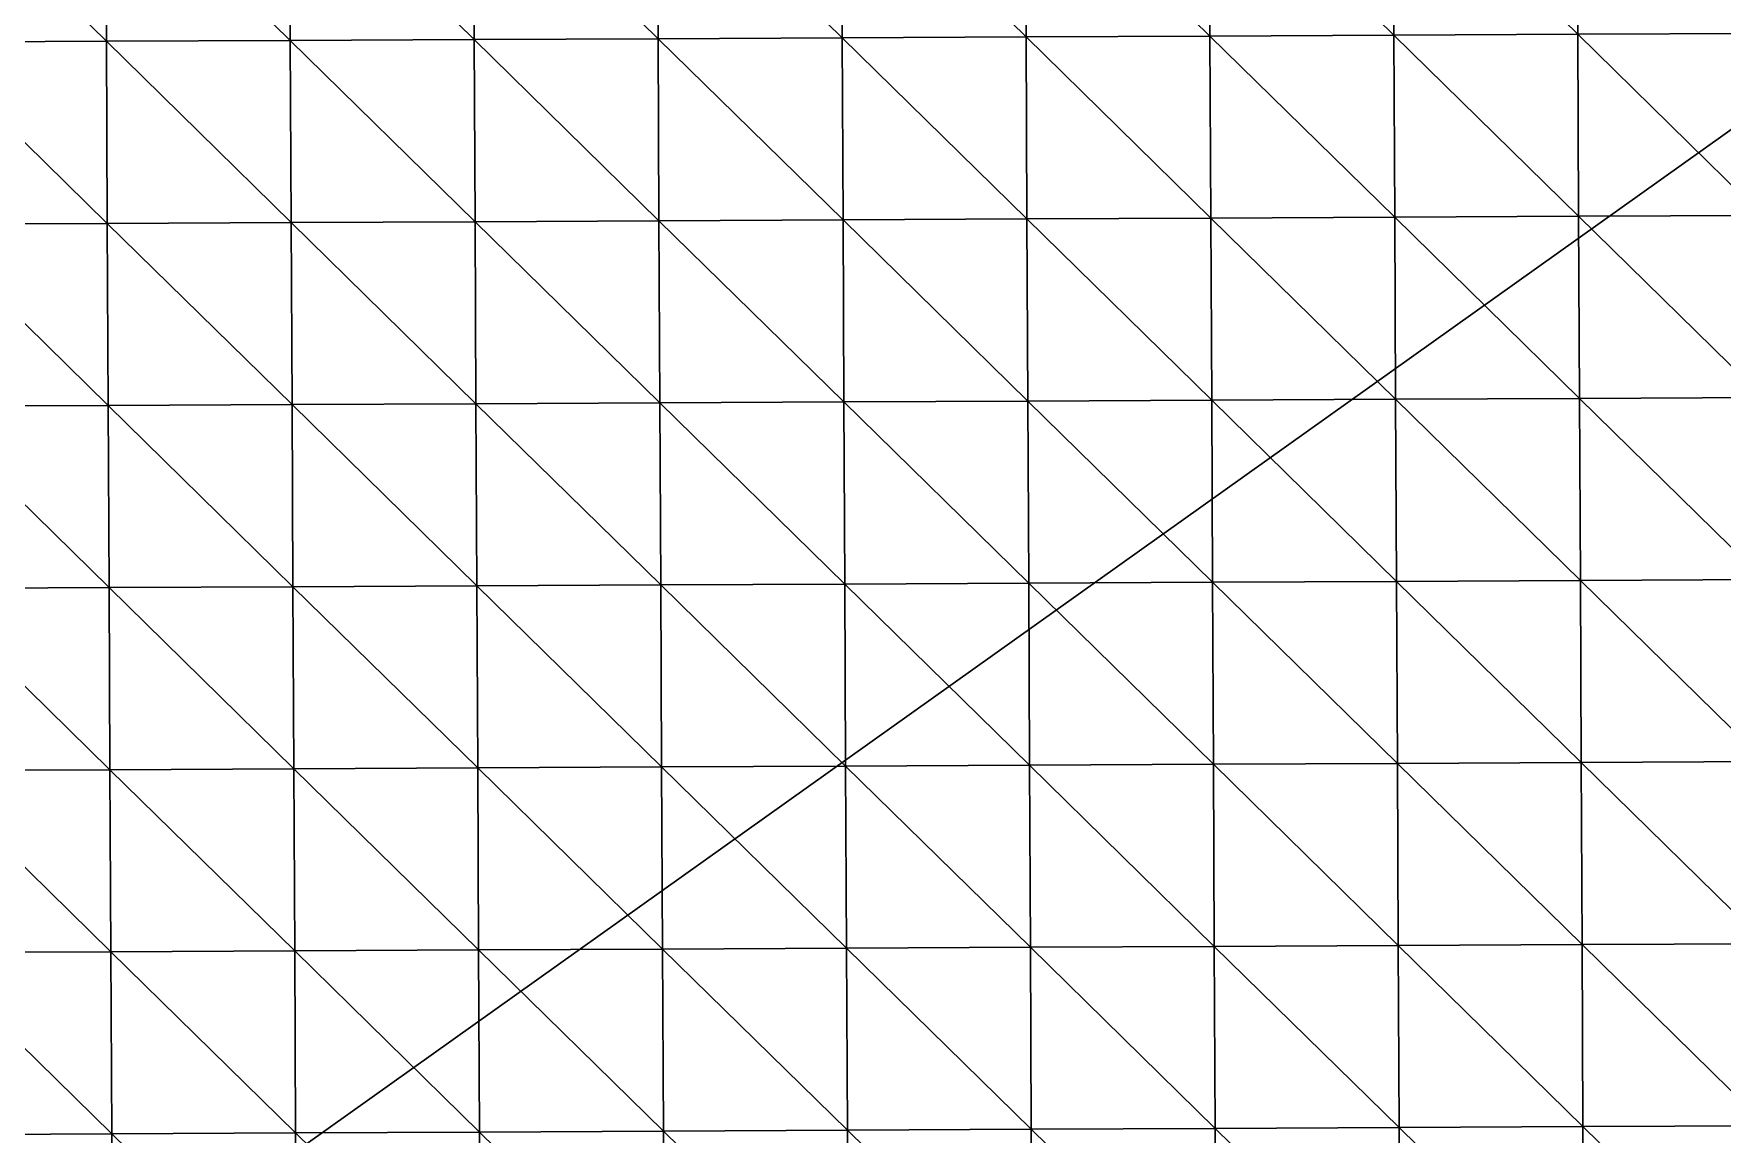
# Model space of a CAD drawing. Extents: x -372 to 678, y -263 to 741.
# Drawn here: x 444.4 to 559.7, y 590.3 to 665.5 of the extents above; entities that cross this region are included whole.
import ezdxf

# ---------------------------------------------------------------- set-up
doc = ezdxf.new("R2010")
doc.units = 0
doc.header["$LTSCALE"] = 0.0254
doc.layers.get('0').update_dxf_attribs({"linetype": 'CONTINUOUS'})
doc.layers.add('LOCATION_SNAPSHOT', color=144, linetype='CONTINUOUS')
doc.layers.add('LOCATION_TERRAIN', color=36, linetype='CONTINUOUS')

# ---------------------------------------------------------------- blocks, each defined once
blk = doc.blocks.new('LOCATION_SNAPSHOT_1')
at = {"color": 8}
mesh = blk.add_polyface(dxfattribs=at)
corners = [(-63.49, 214.77), (675.12, 740.67), (-66.01, 737.09), (677.64, 218.35)]
mesh.append_faces([[corners[k] for k in face] for face in [(0, 1, 2), (1, 0, 3)]], dxfattribs={"vtx0": -1, "color": 8})
blk = doc.blocks.new('LOCATION_TERRAIN_1')
at = {"color": 8}
mesh = blk.add_polyface(dxfattribs=at)
corners = [(449.37, 664.96, 11.35), (449.31, 677.4, 11.52), (436.75, 677.33, 11.18)]
mesh.append_faces([[corners[k] for k in face] for face in [(0, 1, 2)]], dxfattribs={"color": 8})
mesh = blk.add_polyface(dxfattribs=at)
corners = [(449.37, 664.96, 11.35), (436.75, 677.33, 11.18), (436.81, 664.9, 10.91)]
mesh.append_faces([[corners[k] for k in face] for face in [(0, 1, 2)]], dxfattribs={"color": 8})
mesh = blk.add_polyface(dxfattribs=at)
corners = [(461.93, 665.02, 11.8), (461.87, 677.46, 11.85), (449.31, 677.4, 11.52)]
mesh.append_faces([[corners[k] for k in face] for face in [(0, 1, 2)]], dxfattribs={"color": 8})
mesh = blk.add_polyface(dxfattribs=at)
corners = [(461.93, 665.02, 11.8), (449.31, 677.4, 11.52), (449.37, 664.96, 11.35)]
mesh.append_faces([[corners[k] for k in face] for face in [(0, 1, 2)]], dxfattribs={"color": 8})
mesh = blk.add_polyface(dxfattribs=at)
corners = [(474.49, 665.08, 11.93), (474.43, 677.52, 11.88), (461.87, 677.46, 11.85)]
mesh.append_faces([[corners[k] for k in face] for face in [(0, 1, 2)]], dxfattribs={"color": 8})
mesh = blk.add_polyface(dxfattribs=at)
corners = [(474.49, 665.08, 11.93), (461.87, 677.46, 11.85), (461.93, 665.02, 11.8)]
mesh.append_faces([[corners[k] for k in face] for face in [(0, 1, 2)]], dxfattribs={"color": 8})
mesh = blk.add_polyface(dxfattribs=at)
corners = [(487.05, 665.14, 11.71), (486.99, 677.58, 11.55), (474.43, 677.52, 11.88)]
mesh.append_faces([[corners[k] for k in face] for face in [(0, 1, 2)]], dxfattribs={"color": 8})
mesh = blk.add_polyface(dxfattribs=at)
corners = [(487.05, 665.14, 11.71), (474.43, 677.52, 11.88), (474.49, 665.08, 11.93)]
mesh.append_faces([[corners[k] for k in face] for face in [(0, 1, 2)]], dxfattribs={"color": 8})
mesh = blk.add_polyface(dxfattribs=at)
corners = [(499.62, 665.2, 11.5), (499.56, 677.64, 11.23), (486.99, 677.58, 11.55)]
mesh.append_faces([[corners[k] for k in face] for face in [(0, 1, 2)]], dxfattribs={"color": 8})
mesh = blk.add_polyface(dxfattribs=at)
corners = [(499.62, 665.2, 11.5), (486.99, 677.58, 11.55), (487.05, 665.14, 11.71)]
mesh.append_faces([[corners[k] for k in face] for face in [(0, 1, 2)]], dxfattribs={"color": 8})
mesh = blk.add_polyface(dxfattribs=at)
corners = [(512.18, 665.26, 11.47), (512.12, 677.7, 11.19), (499.56, 677.64, 11.23)]
mesh.append_faces([[corners[k] for k in face] for face in [(0, 1, 2)]], dxfattribs={"color": 8})
mesh = blk.add_polyface(dxfattribs=at)
corners = [(512.18, 665.26, 11.47), (499.56, 677.64, 11.23), (499.62, 665.2, 11.5)]
mesh.append_faces([[corners[k] for k in face] for face in [(0, 1, 2)]], dxfattribs={"color": 8})
mesh = blk.add_polyface(dxfattribs=at)
corners = [(524.74, 665.32, 11.69), (524.68, 677.76, 11.52), (512.12, 677.7, 11.19)]
mesh.append_faces([[corners[k] for k in face] for face in [(0, 1, 2)]], dxfattribs={"color": 8})
mesh = blk.add_polyface(dxfattribs=at)
corners = [(524.74, 665.32, 11.69), (512.12, 677.7, 11.19), (512.18, 665.26, 11.47)]
mesh.append_faces([[corners[k] for k in face] for face in [(0, 1, 2)]], dxfattribs={"color": 8})
mesh = blk.add_polyface(dxfattribs=at)
corners = [(537.3, 665.38, 11.91), (537.24, 677.82, 11.84), (524.68, 677.76, 11.52)]
mesh.append_faces([[corners[k] for k in face] for face in [(0, 1, 2)]], dxfattribs={"color": 8})
mesh = blk.add_polyface(dxfattribs=at)
corners = [(537.3, 665.38, 11.91), (524.68, 677.76, 11.52), (524.74, 665.32, 11.69)]
mesh.append_faces([[corners[k] for k in face] for face in [(0, 1, 2)]], dxfattribs={"color": 8})
mesh = blk.add_polyface(dxfattribs=at)
corners = [(549.86, 665.44, 12.31), (549.8, 677.88, 12.31), (537.24, 677.82, 11.84)]
mesh.append_faces([[corners[k] for k in face] for face in [(0, 1, 2)]], dxfattribs={"color": 8})
mesh = blk.add_polyface(dxfattribs=at)
corners = [(549.86, 665.44, 12.31), (537.24, 677.82, 11.84), (537.3, 665.38, 11.91)]
mesh.append_faces([[corners[k] for k in face] for face in [(0, 1, 2)]], dxfattribs={"color": 8})
mesh = blk.add_polyface(dxfattribs=at)
corners = [(562.42, 665.5, 12.97), (549.8, 677.88, 12.31), (549.86, 665.44, 12.31)]
mesh.append_faces([[corners[k] for k in face] for face in [(0, 1, 2)]], dxfattribs={"color": 8})
mesh = blk.add_polyface(dxfattribs=at)
corners = [(549.92, 653.01, 12.31), (549.86, 665.44, 12.31), (537.3, 665.38, 11.91)]
mesh.append_faces([[corners[k] for k in face] for face in [(0, 1, 2)]], dxfattribs={"color": 8})
mesh = blk.add_polyface(dxfattribs=at)
corners = [(562.48, 653.07, 12.97), (562.42, 665.5, 12.97), (549.86, 665.44, 12.31)]
mesh.append_faces([[corners[k] for k in face] for face in [(0, 1, 2)]], dxfattribs={"color": 8})
mesh = blk.add_polyface(dxfattribs=at)
corners = [(562.48, 653.07, 12.97), (549.86, 665.44, 12.31), (549.92, 653.01, 12.31)]
mesh.append_faces([[corners[k] for k in face] for face in [(0, 1, 2)]], dxfattribs={"color": 8})
mesh = blk.add_polyface(dxfattribs=at)
corners = [(449.43, 652.52, 11.19), (449.37, 664.96, 11.35), (436.81, 664.9, 10.91)]
mesh.append_faces([[corners[k] for k in face] for face in [(0, 1, 2)]], dxfattribs={"color": 8})
mesh = blk.add_polyface(dxfattribs=at)
corners = [(449.43, 652.52, 11.19), (436.81, 664.9, 10.91), (436.87, 652.46, 10.63)]
mesh.append_faces([[corners[k] for k in face] for face in [(0, 1, 2)]], dxfattribs={"color": 8})
mesh = blk.add_polyface(dxfattribs=at)
corners = [(461.99, 652.58, 11.74), (461.93, 665.02, 11.8), (449.37, 664.96, 11.35)]
mesh.append_faces([[corners[k] for k in face] for face in [(0, 1, 2)]], dxfattribs={"color": 8})
mesh = blk.add_polyface(dxfattribs=at)
corners = [(461.99, 652.58, 11.74), (449.37, 664.96, 11.35), (449.43, 652.52, 11.19)]
mesh.append_faces([[corners[k] for k in face] for face in [(0, 1, 2)]], dxfattribs={"color": 8})
mesh = blk.add_polyface(dxfattribs=at)
corners = [(474.55, 652.64, 11.98), (474.49, 665.08, 11.93), (461.93, 665.02, 11.8)]
mesh.append_faces([[corners[k] for k in face] for face in [(0, 1, 2)]], dxfattribs={"color": 8})
mesh = blk.add_polyface(dxfattribs=at)
corners = [(474.55, 652.64, 11.98), (461.93, 665.02, 11.8), (461.99, 652.58, 11.74)]
mesh.append_faces([[corners[k] for k in face] for face in [(0, 1, 2)]], dxfattribs={"color": 8})
mesh = blk.add_polyface(dxfattribs=at)
corners = [(487.11, 652.7, 11.87), (487.05, 665.14, 11.71), (474.49, 665.08, 11.93)]
mesh.append_faces([[corners[k] for k in face] for face in [(0, 1, 2)]], dxfattribs={"color": 8})
mesh = blk.add_polyface(dxfattribs=at)
corners = [(487.11, 652.7, 11.87), (474.49, 665.08, 11.93), (474.55, 652.64, 11.98)]
mesh.append_faces([[corners[k] for k in face] for face in [(0, 1, 2)]], dxfattribs={"color": 8})
mesh = blk.add_polyface(dxfattribs=at)
corners = [(499.68, 652.77, 11.77), (499.62, 665.2, 11.5), (487.05, 665.14, 11.71)]
mesh.append_faces([[corners[k] for k in face] for face in [(0, 1, 2)]], dxfattribs={"color": 8})
mesh = blk.add_polyface(dxfattribs=at)
corners = [(499.68, 652.77, 11.77), (487.05, 665.14, 11.71), (487.11, 652.7, 11.87)]
mesh.append_faces([[corners[k] for k in face] for face in [(0, 1, 2)]], dxfattribs={"color": 8})
mesh = blk.add_polyface(dxfattribs=at)
corners = [(512.24, 652.83, 11.76), (512.18, 665.26, 11.47), (499.62, 665.2, 11.5)]
mesh.append_faces([[corners[k] for k in face] for face in [(0, 1, 2)]], dxfattribs={"color": 8})
mesh = blk.add_polyface(dxfattribs=at)
corners = [(512.24, 652.83, 11.76), (499.62, 665.2, 11.5), (499.68, 652.77, 11.77)]
mesh.append_faces([[corners[k] for k in face] for face in [(0, 1, 2)]], dxfattribs={"color": 8})
mesh = blk.add_polyface(dxfattribs=at)
corners = [(524.8, 652.89, 11.86), (524.74, 665.32, 11.69), (512.18, 665.26, 11.47)]
mesh.append_faces([[corners[k] for k in face] for face in [(0, 1, 2)]], dxfattribs={"color": 8})
mesh = blk.add_polyface(dxfattribs=at)
corners = [(524.8, 652.89, 11.86), (512.18, 665.26, 11.47), (512.24, 652.83, 11.76)]
mesh.append_faces([[corners[k] for k in face] for face in [(0, 1, 2)]], dxfattribs={"color": 8})
mesh = blk.add_polyface(dxfattribs=at)
corners = [(537.36, 652.95, 11.97), (537.3, 665.38, 11.91), (524.74, 665.32, 11.69)]
mesh.append_faces([[corners[k] for k in face] for face in [(0, 1, 2)]], dxfattribs={"color": 8})
mesh = blk.add_polyface(dxfattribs=at)
corners = [(537.36, 652.95, 11.97), (524.74, 665.32, 11.69), (524.8, 652.89, 11.86)]
mesh.append_faces([[corners[k] for k in face] for face in [(0, 1, 2)]], dxfattribs={"color": 8})
mesh = blk.add_polyface(dxfattribs=at)
corners = [(549.92, 653.01, 12.31), (537.3, 665.38, 11.91), (537.36, 652.95, 11.97)]
mesh.append_faces([[corners[k] for k in face] for face in [(0, 1, 2)]], dxfattribs={"color": 8})
mesh = blk.add_polyface(dxfattribs=at)
corners = [(499.74, 640.33, 12.04), (499.68, 652.77, 11.77), (487.11, 652.7, 11.87)]
mesh.append_faces([[corners[k] for k in face] for face in [(0, 1, 2)]], dxfattribs={"color": 8})
mesh = blk.add_polyface(dxfattribs=at)
corners = [(512.3, 640.39, 12.04), (512.24, 652.83, 11.76), (499.68, 652.77, 11.77)]
mesh.append_faces([[corners[k] for k in face] for face in [(0, 1, 2)]], dxfattribs={"color": 8})
mesh = blk.add_polyface(dxfattribs=at)
corners = [(512.3, 640.39, 12.04), (499.68, 652.77, 11.77), (499.74, 640.33, 12.04)]
mesh.append_faces([[corners[k] for k in face] for face in [(0, 1, 2)]], dxfattribs={"color": 8})
mesh = blk.add_polyface(dxfattribs=at)
corners = [(524.86, 640.45, 12.04), (524.8, 652.89, 11.86), (512.24, 652.83, 11.76)]
mesh.append_faces([[corners[k] for k in face] for face in [(0, 1, 2)]], dxfattribs={"color": 8})
mesh = blk.add_polyface(dxfattribs=at)
corners = [(524.86, 640.45, 12.04), (512.24, 652.83, 11.76), (512.3, 640.39, 12.04)]
mesh.append_faces([[corners[k] for k in face] for face in [(0, 1, 2)]], dxfattribs={"color": 8})
mesh = blk.add_polyface(dxfattribs=at)
corners = [(537.42, 640.51, 12.04), (537.36, 652.95, 11.97), (524.8, 652.89, 11.86)]
mesh.append_faces([[corners[k] for k in face] for face in [(0, 1, 2)]], dxfattribs={"color": 8})
mesh = blk.add_polyface(dxfattribs=at)
corners = [(537.42, 640.51, 12.04), (524.8, 652.89, 11.86), (524.86, 640.45, 12.04)]
mesh.append_faces([[corners[k] for k in face] for face in [(0, 1, 2)]], dxfattribs={"color": 8})
mesh = blk.add_polyface(dxfattribs=at)
corners = [(549.98, 640.57, 12.31), (549.92, 653.01, 12.31), (537.36, 652.95, 11.97)]
mesh.append_faces([[corners[k] for k in face] for face in [(0, 1, 2)]], dxfattribs={"color": 8})
mesh = blk.add_polyface(dxfattribs=at)
corners = [(549.98, 640.57, 12.31), (537.36, 652.95, 11.97), (537.42, 640.51, 12.04)]
mesh.append_faces([[corners[k] for k in face] for face in [(0, 1, 2)]], dxfattribs={"color": 8})
mesh = blk.add_polyface(dxfattribs=at)
corners = [(562.54, 640.63, 12.97), (562.48, 653.07, 12.97), (549.92, 653.01, 12.31)]
mesh.append_faces([[corners[k] for k in face] for face in [(0, 1, 2)]], dxfattribs={"color": 8})
mesh = blk.add_polyface(dxfattribs=at)
corners = [(562.54, 640.63, 12.97), (549.92, 653.01, 12.31), (549.98, 640.57, 12.31)]
mesh.append_faces([[corners[k] for k in face] for face in [(0, 1, 2)]], dxfattribs={"color": 8})
mesh = blk.add_polyface(dxfattribs=at)
corners = [(449.49, 640.09, 11.04), (449.43, 652.52, 11.19), (436.87, 652.46, 10.63)]
mesh.append_faces([[corners[k] for k in face] for face in [(0, 1, 2)]], dxfattribs={"color": 8})
mesh = blk.add_polyface(dxfattribs=at)
corners = [(449.49, 640.09, 11.04), (436.87, 652.46, 10.63), (436.93, 640.03, 10.38)]
mesh.append_faces([[corners[k] for k in face] for face in [(0, 1, 2)]], dxfattribs={"color": 8})
mesh = blk.add_polyface(dxfattribs=at)
corners = [(462.05, 640.15, 11.7), (461.99, 652.58, 11.74), (449.43, 652.52, 11.19)]
mesh.append_faces([[corners[k] for k in face] for face in [(0, 1, 2)]], dxfattribs={"color": 8})
mesh = blk.add_polyface(dxfattribs=at)
corners = [(462.05, 640.15, 11.7), (449.43, 652.52, 11.19), (449.49, 640.09, 11.04)]
mesh.append_faces([[corners[k] for k in face] for face in [(0, 1, 2)]], dxfattribs={"color": 8})
mesh = blk.add_polyface(dxfattribs=at)
corners = [(474.61, 640.21, 12.05), (474.55, 652.64, 11.98), (461.99, 652.58, 11.74)]
mesh.append_faces([[corners[k] for k in face] for face in [(0, 1, 2)]], dxfattribs={"color": 8})
mesh = blk.add_polyface(dxfattribs=at)
corners = [(474.61, 640.21, 12.05), (461.99, 652.58, 11.74), (462.05, 640.15, 11.7)]
mesh.append_faces([[corners[k] for k in face] for face in [(0, 1, 2)]], dxfattribs={"color": 8})
mesh = blk.add_polyface(dxfattribs=at)
corners = [(487.17, 640.27, 12.05), (487.11, 652.7, 11.87), (474.55, 652.64, 11.98)]
mesh.append_faces([[corners[k] for k in face] for face in [(0, 1, 2)]], dxfattribs={"color": 8})
mesh = blk.add_polyface(dxfattribs=at)
corners = [(487.17, 640.27, 12.05), (474.55, 652.64, 11.98), (474.61, 640.21, 12.05)]
mesh.append_faces([[corners[k] for k in face] for face in [(0, 1, 2)]], dxfattribs={"color": 8})
mesh = blk.add_polyface(dxfattribs=at)
corners = [(499.74, 640.33, 12.04), (487.11, 652.7, 11.87), (487.17, 640.27, 12.05)]
mesh.append_faces([[corners[k] for k in face] for face in [(0, 1, 2)]], dxfattribs={"color": 8})
mesh = blk.add_polyface(dxfattribs=at)
corners = [(449.55, 627.65, 11.86), (449.49, 640.09, 11.04), (436.93, 640.03, 10.38)]
mesh.append_faces([[corners[k] for k in face] for face in [(0, 1, 2)]], dxfattribs={"color": 8})
mesh = blk.add_polyface(dxfattribs=at)
corners = [(462.11, 627.71, 12.63), (462.05, 640.15, 11.7), (449.49, 640.09, 11.04)]
mesh.append_faces([[corners[k] for k in face] for face in [(0, 1, 2)]], dxfattribs={"color": 8})
mesh = blk.add_polyface(dxfattribs=at)
corners = [(462.11, 627.71, 12.63), (449.49, 640.09, 11.04), (449.55, 627.65, 11.86)]
mesh.append_faces([[corners[k] for k in face] for face in [(0, 1, 2)]], dxfattribs={"color": 8})
mesh = blk.add_polyface(dxfattribs=at)
corners = [(474.67, 627.77, 12.98), (474.61, 640.21, 12.05), (462.05, 640.15, 11.7)]
mesh.append_faces([[corners[k] for k in face] for face in [(0, 1, 2)]], dxfattribs={"color": 8})
mesh = blk.add_polyface(dxfattribs=at)
corners = [(474.67, 627.77, 12.98), (462.05, 640.15, 11.7), (462.11, 627.71, 12.63)]
mesh.append_faces([[corners[k] for k in face] for face in [(0, 1, 2)]], dxfattribs={"color": 8})
mesh = blk.add_polyface(dxfattribs=at)
corners = [(487.23, 627.83, 12.87), (487.17, 640.27, 12.05), (474.61, 640.21, 12.05)]
mesh.append_faces([[corners[k] for k in face] for face in [(0, 1, 2)]], dxfattribs={"color": 8})
mesh = blk.add_polyface(dxfattribs=at)
corners = [(487.23, 627.83, 12.87), (474.61, 640.21, 12.05), (474.67, 627.77, 12.98)]
mesh.append_faces([[corners[k] for k in face] for face in [(0, 1, 2)]], dxfattribs={"color": 8})
mesh = blk.add_polyface(dxfattribs=at)
corners = [(499.8, 627.89, 12.76), (499.74, 640.33, 12.04), (487.17, 640.27, 12.05)]
mesh.append_faces([[corners[k] for k in face] for face in [(0, 1, 2)]], dxfattribs={"color": 8})
mesh = blk.add_polyface(dxfattribs=at)
corners = [(499.8, 627.89, 12.76), (487.17, 640.27, 12.05), (487.23, 627.83, 12.87)]
mesh.append_faces([[corners[k] for k in face] for face in [(0, 1, 2)]], dxfattribs={"color": 8})
mesh = blk.add_polyface(dxfattribs=at)
corners = [(512.36, 627.95, 12.65), (512.3, 640.39, 12.04), (499.74, 640.33, 12.04)]
mesh.append_faces([[corners[k] for k in face] for face in [(0, 1, 2)]], dxfattribs={"color": 8})
mesh = blk.add_polyface(dxfattribs=at)
corners = [(512.36, 627.95, 12.65), (499.74, 640.33, 12.04), (499.8, 627.89, 12.76)]
mesh.append_faces([[corners[k] for k in face] for face in [(0, 1, 2)]], dxfattribs={"color": 8})
mesh = blk.add_polyface(dxfattribs=at)
corners = [(524.92, 628.01, 12.54), (524.86, 640.45, 12.04), (512.3, 640.39, 12.04)]
mesh.append_faces([[corners[k] for k in face] for face in [(0, 1, 2)]], dxfattribs={"color": 8})
mesh = blk.add_polyface(dxfattribs=at)
corners = [(524.92, 628.01, 12.54), (512.3, 640.39, 12.04), (512.36, 627.95, 12.65)]
mesh.append_faces([[corners[k] for k in face] for face in [(0, 1, 2)]], dxfattribs={"color": 8})
mesh = blk.add_polyface(dxfattribs=at)
corners = [(537.48, 628.07, 12.43), (537.42, 640.51, 12.04), (524.86, 640.45, 12.04)]
mesh.append_faces([[corners[k] for k in face] for face in [(0, 1, 2)]], dxfattribs={"color": 8})
mesh = blk.add_polyface(dxfattribs=at)
corners = [(537.48, 628.07, 12.43), (524.86, 640.45, 12.04), (524.92, 628.01, 12.54)]
mesh.append_faces([[corners[k] for k in face] for face in [(0, 1, 2)]], dxfattribs={"color": 8})
mesh = blk.add_polyface(dxfattribs=at)
corners = [(550.04, 628.14, 12.59), (549.98, 640.57, 12.31), (537.42, 640.51, 12.04)]
mesh.append_faces([[corners[k] for k in face] for face in [(0, 1, 2)]], dxfattribs={"color": 8})
mesh = blk.add_polyface(dxfattribs=at)
corners = [(550.04, 628.14, 12.59), (537.42, 640.51, 12.04), (537.48, 628.07, 12.43)]
mesh.append_faces([[corners[k] for k in face] for face in [(0, 1, 2)]], dxfattribs={"color": 8})
mesh = blk.add_polyface(dxfattribs=at)
corners = [(562.6, 628.2, 13.14), (562.54, 640.63, 12.97), (549.98, 640.57, 12.31)]
mesh.append_faces([[corners[k] for k in face] for face in [(0, 1, 2)]], dxfattribs={"color": 8})
mesh = blk.add_polyface(dxfattribs=at)
corners = [(562.6, 628.2, 13.14), (549.98, 640.57, 12.31), (550.04, 628.14, 12.59)]
mesh.append_faces([[corners[k] for k in face] for face in [(0, 1, 2)]], dxfattribs={"color": 8})
mesh = blk.add_polyface(dxfattribs=at)
corners = [(449.55, 627.65, 11.86), (436.93, 640.03, 10.38), (436.99, 627.59, 11.09)]
mesh.append_faces([[corners[k] for k in face] for face in [(0, 1, 2)]], dxfattribs={"color": 8})
mesh = blk.add_polyface(dxfattribs=at)
corners = [(449.61, 615.21, 12.68), (449.55, 627.65, 11.86), (436.99, 627.59, 11.09)]
mesh.append_faces([[corners[k] for k in face] for face in [(0, 1, 2)]], dxfattribs={"color": 8})
mesh = blk.add_polyface(dxfattribs=at)
corners = [(449.61, 615.21, 12.68), (436.99, 627.59, 11.09), (437.05, 615.15, 11.81)]
mesh.append_faces([[corners[k] for k in face] for face in [(0, 1, 2)]], dxfattribs={"color": 8})
mesh = blk.add_polyface(dxfattribs=at)
corners = [(462.17, 615.27, 13.56), (462.11, 627.71, 12.63), (449.55, 627.65, 11.86)]
mesh.append_faces([[corners[k] for k in face] for face in [(0, 1, 2)]], dxfattribs={"color": 8})
mesh = blk.add_polyface(dxfattribs=at)
corners = [(462.17, 615.27, 13.56), (449.55, 627.65, 11.86), (449.61, 615.21, 12.68)]
mesh.append_faces([[corners[k] for k in face] for face in [(0, 1, 2)]], dxfattribs={"color": 8})
mesh = blk.add_polyface(dxfattribs=at)
corners = [(474.73, 615.34, 13.92), (474.67, 627.77, 12.98), (462.11, 627.71, 12.63)]
mesh.append_faces([[corners[k] for k in face] for face in [(0, 1, 2)]], dxfattribs={"color": 8})
mesh = blk.add_polyface(dxfattribs=at)
corners = [(474.73, 615.34, 13.92), (462.11, 627.71, 12.63), (462.17, 615.27, 13.56)]
mesh.append_faces([[corners[k] for k in face] for face in [(0, 1, 2)]], dxfattribs={"color": 8})
mesh = blk.add_polyface(dxfattribs=at)
corners = [(487.29, 615.4, 13.7), (487.23, 627.83, 12.87), (474.67, 627.77, 12.98)]
mesh.append_faces([[corners[k] for k in face] for face in [(0, 1, 2)]], dxfattribs={"color": 8})
mesh = blk.add_polyface(dxfattribs=at)
corners = [(487.29, 615.4, 13.7), (474.67, 627.77, 12.98), (474.73, 615.34, 13.92)]
mesh.append_faces([[corners[k] for k in face] for face in [(0, 1, 2)]], dxfattribs={"color": 8})
mesh = blk.add_polyface(dxfattribs=at)
corners = [(499.86, 615.46, 13.48), (499.8, 627.89, 12.76), (487.23, 627.83, 12.87)]
mesh.append_faces([[corners[k] for k in face] for face in [(0, 1, 2)]], dxfattribs={"color": 8})
mesh = blk.add_polyface(dxfattribs=at)
corners = [(499.86, 615.46, 13.48), (487.23, 627.83, 12.87), (487.29, 615.4, 13.7)]
mesh.append_faces([[corners[k] for k in face] for face in [(0, 1, 2)]], dxfattribs={"color": 8})
mesh = blk.add_polyface(dxfattribs=at)
corners = [(512.42, 615.52, 13.26), (512.36, 627.95, 12.65), (499.8, 627.89, 12.76)]
mesh.append_faces([[corners[k] for k in face] for face in [(0, 1, 2)]], dxfattribs={"color": 8})
mesh = blk.add_polyface(dxfattribs=at)
corners = [(512.42, 615.52, 13.26), (499.8, 627.89, 12.76), (499.86, 615.46, 13.48)]
mesh.append_faces([[corners[k] for k in face] for face in [(0, 1, 2)]], dxfattribs={"color": 8})
mesh = blk.add_polyface(dxfattribs=at)
corners = [(524.98, 615.58, 13.04), (524.92, 628.01, 12.54), (512.36, 627.95, 12.65)]
mesh.append_faces([[corners[k] for k in face] for face in [(0, 1, 2)]], dxfattribs={"color": 8})
mesh = blk.add_polyface(dxfattribs=at)
corners = [(524.98, 615.58, 13.04), (512.36, 627.95, 12.65), (512.42, 615.52, 13.26)]
mesh.append_faces([[corners[k] for k in face] for face in [(0, 1, 2)]], dxfattribs={"color": 8})
mesh = blk.add_polyface(dxfattribs=at)
corners = [(537.54, 615.64, 12.82), (537.48, 628.07, 12.43), (524.92, 628.01, 12.54)]
mesh.append_faces([[corners[k] for k in face] for face in [(0, 1, 2)]], dxfattribs={"color": 8})
mesh = blk.add_polyface(dxfattribs=at)
corners = [(537.54, 615.64, 12.82), (524.92, 628.01, 12.54), (524.98, 615.58, 13.04)]
mesh.append_faces([[corners[k] for k in face] for face in [(0, 1, 2)]], dxfattribs={"color": 8})
mesh = blk.add_polyface(dxfattribs=at)
corners = [(550.1, 615.7, 12.88), (550.04, 628.14, 12.59), (537.48, 628.07, 12.43)]
mesh.append_faces([[corners[k] for k in face] for face in [(0, 1, 2)]], dxfattribs={"color": 8})
mesh = blk.add_polyface(dxfattribs=at)
corners = [(550.1, 615.7, 12.88), (537.48, 628.07, 12.43), (537.54, 615.64, 12.82)]
mesh.append_faces([[corners[k] for k in face] for face in [(0, 1, 2)]], dxfattribs={"color": 8})
mesh = blk.add_polyface(dxfattribs=at)
corners = [(562.66, 615.76, 13.32), (562.6, 628.2, 13.14), (550.04, 628.14, 12.59)]
mesh.append_faces([[corners[k] for k in face] for face in [(0, 1, 2)]], dxfattribs={"color": 8})
mesh = blk.add_polyface(dxfattribs=at)
corners = [(562.66, 615.76, 13.32), (550.04, 628.14, 12.59), (550.1, 615.7, 12.88)]
mesh.append_faces([[corners[k] for k in face] for face in [(0, 1, 2)]], dxfattribs={"color": 8})
mesh = blk.add_polyface(dxfattribs=at)
corners = [(449.67, 602.78, 13.51), (449.61, 615.21, 12.68), (437.05, 615.15, 11.81)]
mesh.append_faces([[corners[k] for k in face] for face in [(0, 1, 2)]], dxfattribs={"color": 8})
mesh = blk.add_polyface(dxfattribs=at)
corners = [(449.67, 602.78, 13.51), (437.05, 615.15, 11.81), (437.11, 602.72, 12.52)]
mesh.append_faces([[corners[k] for k in face] for face in [(0, 1, 2)]], dxfattribs={"color": 8})
mesh = blk.add_polyface(dxfattribs=at)
corners = [(462.23, 602.84, 14.49), (462.17, 615.27, 13.56), (449.61, 615.21, 12.68)]
mesh.append_faces([[corners[k] for k in face] for face in [(0, 1, 2)]], dxfattribs={"color": 8})
mesh = blk.add_polyface(dxfattribs=at)
corners = [(462.23, 602.84, 14.49), (449.61, 615.21, 12.68), (449.67, 602.78, 13.51)]
mesh.append_faces([[corners[k] for k in face] for face in [(0, 1, 2)]], dxfattribs={"color": 8})
mesh = blk.add_polyface(dxfattribs=at)
corners = [(474.79, 602.9, 14.85), (474.73, 615.34, 13.92), (462.17, 615.27, 13.56)]
mesh.append_faces([[corners[k] for k in face] for face in [(0, 1, 2)]], dxfattribs={"color": 8})
mesh = blk.add_polyface(dxfattribs=at)
corners = [(474.79, 602.9, 14.85), (462.17, 615.27, 13.56), (462.23, 602.84, 14.49)]
mesh.append_faces([[corners[k] for k in face] for face in [(0, 1, 2)]], dxfattribs={"color": 8})
mesh = blk.add_polyface(dxfattribs=at)
corners = [(487.35, 602.96, 14.52), (487.29, 615.4, 13.7), (474.73, 615.34, 13.92)]
mesh.append_faces([[corners[k] for k in face] for face in [(0, 1, 2)]], dxfattribs={"color": 8})
mesh = blk.add_polyface(dxfattribs=at)
corners = [(487.35, 602.96, 14.52), (474.73, 615.34, 13.92), (474.79, 602.9, 14.85)]
mesh.append_faces([[corners[k] for k in face] for face in [(0, 1, 2)]], dxfattribs={"color": 8})
mesh = blk.add_polyface(dxfattribs=at)
corners = [(499.92, 603.02, 14.2), (499.86, 615.46, 13.48), (487.29, 615.4, 13.7)]
mesh.append_faces([[corners[k] for k in face] for face in [(0, 1, 2)]], dxfattribs={"color": 8})
mesh = blk.add_polyface(dxfattribs=at)
corners = [(499.92, 603.02, 14.2), (487.29, 615.4, 13.7), (487.35, 602.96, 14.52)]
mesh.append_faces([[corners[k] for k in face] for face in [(0, 1, 2)]], dxfattribs={"color": 8})
mesh = blk.add_polyface(dxfattribs=at)
corners = [(512.48, 603.08, 13.87), (512.42, 615.52, 13.26), (499.86, 615.46, 13.48)]
mesh.append_faces([[corners[k] for k in face] for face in [(0, 1, 2)]], dxfattribs={"color": 8})
mesh = blk.add_polyface(dxfattribs=at)
corners = [(512.48, 603.08, 13.87), (499.86, 615.46, 13.48), (499.92, 603.02, 14.2)]
mesh.append_faces([[corners[k] for k in face] for face in [(0, 1, 2)]], dxfattribs={"color": 8})
mesh = blk.add_polyface(dxfattribs=at)
corners = [(525.04, 603.14, 13.54), (524.98, 615.58, 13.04), (512.42, 615.52, 13.26)]
mesh.append_faces([[corners[k] for k in face] for face in [(0, 1, 2)]], dxfattribs={"color": 8})
mesh = blk.add_polyface(dxfattribs=at)
corners = [(525.04, 603.14, 13.54), (512.42, 615.52, 13.26), (512.48, 603.08, 13.87)]
mesh.append_faces([[corners[k] for k in face] for face in [(0, 1, 2)]], dxfattribs={"color": 8})
mesh = blk.add_polyface(dxfattribs=at)
corners = [(537.6, 603.2, 13.21), (537.54, 615.64, 12.82), (524.98, 615.58, 13.04)]
mesh.append_faces([[corners[k] for k in face] for face in [(0, 1, 2)]], dxfattribs={"color": 8})
mesh = blk.add_polyface(dxfattribs=at)
corners = [(537.6, 603.2, 13.21), (524.98, 615.58, 13.04), (525.04, 603.14, 13.54)]
mesh.append_faces([[corners[k] for k in face] for face in [(0, 1, 2)]], dxfattribs={"color": 8})
mesh = blk.add_polyface(dxfattribs=at)
corners = [(550.16, 603.26, 13.16), (550.1, 615.7, 12.88), (537.54, 615.64, 12.82)]
mesh.append_faces([[corners[k] for k in face] for face in [(0, 1, 2)]], dxfattribs={"color": 8})
mesh = blk.add_polyface(dxfattribs=at)
corners = [(550.16, 603.26, 13.16), (537.54, 615.64, 12.82), (537.6, 603.2, 13.21)]
mesh.append_faces([[corners[k] for k in face] for face in [(0, 1, 2)]], dxfattribs={"color": 8})
mesh = blk.add_polyface(dxfattribs=at)
corners = [(562.72, 603.32, 13.49), (562.66, 615.76, 13.32), (550.1, 615.7, 12.88)]
mesh.append_faces([[corners[k] for k in face] for face in [(0, 1, 2)]], dxfattribs={"color": 8})
mesh = blk.add_polyface(dxfattribs=at)
corners = [(562.72, 603.32, 13.49), (550.1, 615.7, 12.88), (550.16, 603.26, 13.16)]
mesh.append_faces([[corners[k] for k in face] for face in [(0, 1, 2)]], dxfattribs={"color": 8})
mesh = blk.add_polyface(dxfattribs=at)
corners = [(525.1, 590.71, 13.86), (525.04, 603.14, 13.54), (512.48, 603.08, 13.87)]
mesh.append_faces([[corners[k] for k in face] for face in [(0, 1, 2)]], dxfattribs={"color": 8})
mesh = blk.add_polyface(dxfattribs=at)
corners = [(537.66, 590.77, 13.74), (537.6, 603.2, 13.21), (525.04, 603.14, 13.54)]
mesh.append_faces([[corners[k] for k in face] for face in [(0, 1, 2)]], dxfattribs={"color": 8})
mesh = blk.add_polyface(dxfattribs=at)
corners = [(537.66, 590.77, 13.74), (525.04, 603.14, 13.54), (525.1, 590.71, 13.86)]
mesh.append_faces([[corners[k] for k in face] for face in [(0, 1, 2)]], dxfattribs={"color": 8})
mesh = blk.add_polyface(dxfattribs=at)
corners = [(550.22, 590.83, 13.81), (550.16, 603.26, 13.16), (537.6, 603.2, 13.21)]
mesh.append_faces([[corners[k] for k in face] for face in [(0, 1, 2)]], dxfattribs={"color": 8})
mesh = blk.add_polyface(dxfattribs=at)
corners = [(550.22, 590.83, 13.81), (537.6, 603.2, 13.21), (537.66, 590.77, 13.74)]
mesh.append_faces([[corners[k] for k in face] for face in [(0, 1, 2)]], dxfattribs={"color": 8})
mesh = blk.add_polyface(dxfattribs=at)
corners = [(562.78, 590.89, 14.14), (562.72, 603.32, 13.49), (550.16, 603.26, 13.16)]
mesh.append_faces([[corners[k] for k in face] for face in [(0, 1, 2)]], dxfattribs={"color": 8})
mesh = blk.add_polyface(dxfattribs=at)
corners = [(562.78, 590.89, 14.14), (550.16, 603.26, 13.16), (550.22, 590.83, 13.81)]
mesh.append_faces([[corners[k] for k in face] for face in [(0, 1, 2)]], dxfattribs={"color": 8})
mesh = blk.add_polyface(dxfattribs=at)
corners = [(449.73, 590.34, 14.01), (449.67, 602.78, 13.51), (437.11, 602.72, 12.52)]
mesh.append_faces([[corners[k] for k in face] for face in [(0, 1, 2)]], dxfattribs={"color": 8})
mesh = blk.add_polyface(dxfattribs=at)
corners = [(449.73, 590.34, 14.01), (437.11, 602.72, 12.52), (437.17, 590.28, 13.12)]
mesh.append_faces([[corners[k] for k in face] for face in [(0, 1, 2)]], dxfattribs={"color": 8})
mesh = blk.add_polyface(dxfattribs=at)
corners = [(462.29, 590.4, 14.89), (462.23, 602.84, 14.49), (449.67, 602.78, 13.51)]
mesh.append_faces([[corners[k] for k in face] for face in [(0, 1, 2)]], dxfattribs={"color": 8})
mesh = blk.add_polyface(dxfattribs=at)
corners = [(462.29, 590.4, 14.89), (449.67, 602.78, 13.51), (449.73, 590.34, 14.01)]
mesh.append_faces([[corners[k] for k in face] for face in [(0, 1, 2)]], dxfattribs={"color": 8})
mesh = blk.add_polyface(dxfattribs=at)
corners = [(474.85, 590.46, 15.14), (474.79, 602.9, 14.85), (462.23, 602.84, 14.49)]
mesh.append_faces([[corners[k] for k in face] for face in [(0, 1, 2)]], dxfattribs={"color": 8})
mesh = blk.add_polyface(dxfattribs=at)
corners = [(474.85, 590.46, 15.14), (462.23, 602.84, 14.49), (462.29, 590.4, 14.89)]
mesh.append_faces([[corners[k] for k in face] for face in [(0, 1, 2)]], dxfattribs={"color": 8})
mesh = blk.add_polyface(dxfattribs=at)
corners = [(487.41, 590.52, 14.71), (487.35, 602.96, 14.52), (474.79, 602.9, 14.85)]
mesh.append_faces([[corners[k] for k in face] for face in [(0, 1, 2)]], dxfattribs={"color": 8})
mesh = blk.add_polyface(dxfattribs=at)
corners = [(487.41, 590.52, 14.71), (474.79, 602.9, 14.85), (474.85, 590.46, 15.14)]
mesh.append_faces([[corners[k] for k in face] for face in [(0, 1, 2)]], dxfattribs={"color": 8})
mesh = blk.add_polyface(dxfattribs=at)
corners = [(499.98, 590.58, 14.27), (499.92, 603.02, 14.2), (487.35, 602.96, 14.52)]
mesh.append_faces([[corners[k] for k in face] for face in [(0, 1, 2)]], dxfattribs={"color": 8})
mesh = blk.add_polyface(dxfattribs=at)
corners = [(499.98, 590.58, 14.27), (487.35, 602.96, 14.52), (487.41, 590.52, 14.71)]
mesh.append_faces([[corners[k] for k in face] for face in [(0, 1, 2)]], dxfattribs={"color": 8})
mesh = blk.add_polyface(dxfattribs=at)
corners = [(512.54, 590.65, 13.98), (512.48, 603.08, 13.87), (499.92, 603.02, 14.2)]
mesh.append_faces([[corners[k] for k in face] for face in [(0, 1, 2)]], dxfattribs={"color": 8})
mesh = blk.add_polyface(dxfattribs=at)
corners = [(512.54, 590.65, 13.98), (499.92, 603.02, 14.2), (499.98, 590.58, 14.27)]
mesh.append_faces([[corners[k] for k in face] for face in [(0, 1, 2)]], dxfattribs={"color": 8})
mesh = blk.add_polyface(dxfattribs=at)
corners = [(525.1, 590.71, 13.86), (512.48, 603.08, 13.87), (512.54, 590.65, 13.98)]
mesh.append_faces([[corners[k] for k in face] for face in [(0, 1, 2)]], dxfattribs={"color": 8})
mesh = blk.add_polyface(dxfattribs=at)
corners = [(474.91, 578.03, 15.42), (474.85, 590.46, 15.14), (462.29, 590.4, 14.89)]
mesh.append_faces([[corners[k] for k in face] for face in [(0, 1, 2)]], dxfattribs={"color": 8})
mesh = blk.add_polyface(dxfattribs=at)
corners = [(487.47, 578.09, 14.88), (487.41, 590.52, 14.71), (474.85, 590.46, 15.14)]
mesh.append_faces([[corners[k] for k in face] for face in [(0, 1, 2)]], dxfattribs={"color": 8})
mesh = blk.add_polyface(dxfattribs=at)
corners = [(487.47, 578.09, 14.88), (474.85, 590.46, 15.14), (474.91, 578.03, 15.42)]
mesh.append_faces([[corners[k] for k in face] for face in [(0, 1, 2)]], dxfattribs={"color": 8})
mesh = blk.add_polyface(dxfattribs=at)
corners = [(500.04, 578.15, 14.33), (499.98, 590.58, 14.27), (487.41, 590.52, 14.71)]
mesh.append_faces([[corners[k] for k in face] for face in [(0, 1, 2)]], dxfattribs={"color": 8})
mesh = blk.add_polyface(dxfattribs=at)
corners = [(500.04, 578.15, 14.33), (487.41, 590.52, 14.71), (487.47, 578.09, 14.88)]
mesh.append_faces([[corners[k] for k in face] for face in [(0, 1, 2)]], dxfattribs={"color": 8})
mesh = blk.add_polyface(dxfattribs=at)
corners = [(512.6, 578.21, 14.07), (512.54, 590.65, 13.98), (499.98, 590.58, 14.27)]
mesh.append_faces([[corners[k] for k in face] for face in [(0, 1, 2)]], dxfattribs={"color": 8})
mesh = blk.add_polyface(dxfattribs=at)
corners = [(512.6, 578.21, 14.07), (499.98, 590.58, 14.27), (500.04, 578.15, 14.33)]
mesh.append_faces([[corners[k] for k in face] for face in [(0, 1, 2)]], dxfattribs={"color": 8})
mesh = blk.add_polyface(dxfattribs=at)
corners = [(525.16, 578.27, 14.17), (525.1, 590.71, 13.86), (512.54, 590.65, 13.98)]
mesh.append_faces([[corners[k] for k in face] for face in [(0, 1, 2)]], dxfattribs={"color": 8})
mesh = blk.add_polyface(dxfattribs=at)
corners = [(525.16, 578.27, 14.17), (512.54, 590.65, 13.98), (512.6, 578.21, 14.07)]
mesh.append_faces([[corners[k] for k in face] for face in [(0, 1, 2)]], dxfattribs={"color": 8})
mesh = blk.add_polyface(dxfattribs=at)
corners = [(537.72, 578.33, 14.27), (537.66, 590.77, 13.74), (525.1, 590.71, 13.86)]
mesh.append_faces([[corners[k] for k in face] for face in [(0, 1, 2)]], dxfattribs={"color": 8})
mesh = blk.add_polyface(dxfattribs=at)
corners = [(537.72, 578.33, 14.27), (525.1, 590.71, 13.86), (525.16, 578.27, 14.17)]
mesh.append_faces([[corners[k] for k in face] for face in [(0, 1, 2)]], dxfattribs={"color": 8})
mesh = blk.add_polyface(dxfattribs=at)
corners = [(550.28, 578.39, 14.47), (550.22, 590.83, 13.81), (537.66, 590.77, 13.74)]
mesh.append_faces([[corners[k] for k in face] for face in [(0, 1, 2)]], dxfattribs={"color": 8})
mesh = blk.add_polyface(dxfattribs=at)
corners = [(550.28, 578.39, 14.47), (537.66, 590.77, 13.74), (537.72, 578.33, 14.27)]
mesh.append_faces([[corners[k] for k in face] for face in [(0, 1, 2)]], dxfattribs={"color": 8})
mesh = blk.add_polyface(dxfattribs=at)
corners = [(562.84, 578.45, 14.8), (562.78, 590.89, 14.14), (550.22, 590.83, 13.81)]
mesh.append_faces([[corners[k] for k in face] for face in [(0, 1, 2)]], dxfattribs={"color": 8})
mesh = blk.add_polyface(dxfattribs=at)
corners = [(562.84, 578.45, 14.8), (550.22, 590.83, 13.81), (550.28, 578.39, 14.47)]
mesh.append_faces([[corners[k] for k in face] for face in [(0, 1, 2)]], dxfattribs={"color": 8})
mesh = blk.add_polyface(dxfattribs=at)
corners = [(449.79, 577.91, 14.5), (449.73, 590.34, 14.01), (437.17, 590.28, 13.12)]
mesh.append_faces([[corners[k] for k in face] for face in [(0, 1, 2)]], dxfattribs={"color": 8})
mesh = blk.add_polyface(dxfattribs=at)
corners = [(462.35, 577.97, 15.28), (462.29, 590.4, 14.89), (449.73, 590.34, 14.01)]
mesh.append_faces([[corners[k] for k in face] for face in [(0, 1, 2)]], dxfattribs={"color": 8})
mesh = blk.add_polyface(dxfattribs=at)
corners = [(462.35, 577.97, 15.28), (449.73, 590.34, 14.01), (449.79, 577.91, 14.5)]
mesh.append_faces([[corners[k] for k in face] for face in [(0, 1, 2)]], dxfattribs={"color": 8})
mesh = blk.add_polyface(dxfattribs=at)
corners = [(474.91, 578.03, 15.42), (462.29, 590.4, 14.89), (462.35, 577.97, 15.28)]
mesh.append_faces([[corners[k] for k in face] for face in [(0, 1, 2)]], dxfattribs={"color": 8})

msp = doc.modelspace()

# ---------------------------------------------------------------- block references
at = {"layer": 'LOCATION_SNAPSHOT', "color": 0}
msp.add_blockref('LOCATION_SNAPSHOT_1', (0, 0), dxfattribs=at)
at = {"layer": 'LOCATION_TERRAIN', "color": 0}
msp.add_blockref('LOCATION_TERRAIN_1', (0, 0), dxfattribs=at)

doc.saveas('drawing.dxf')
